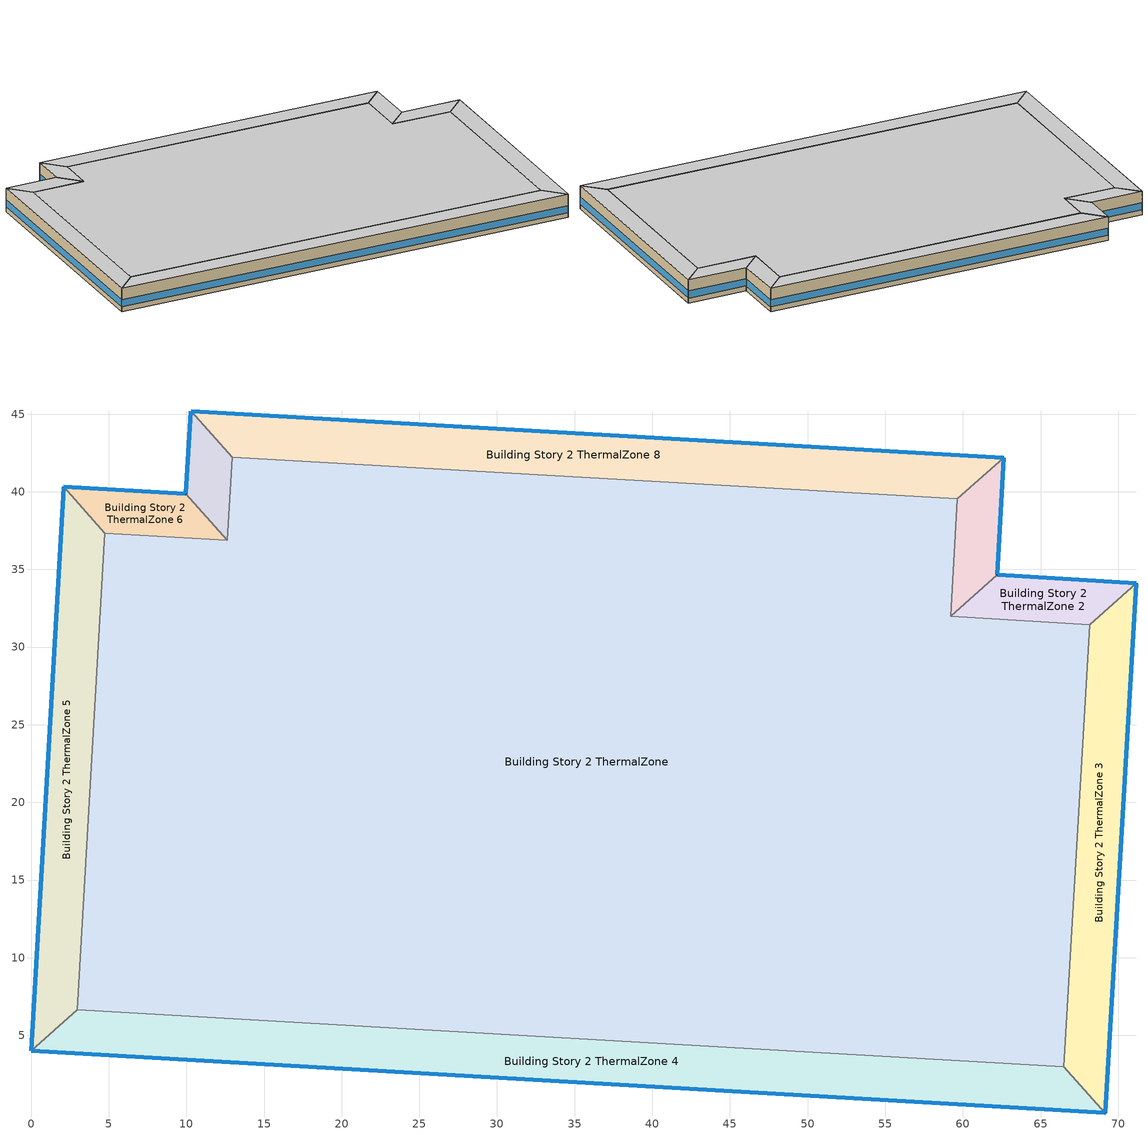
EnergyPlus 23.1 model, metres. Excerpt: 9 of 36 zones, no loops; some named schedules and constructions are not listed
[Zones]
Building Story 2 ThermalZone
 floor adiabatic (Typical Interior Ceiling): 59.65,39.54 59.23,31.99 68.18,31.44 66.51,2.99 2.99,6.66 4.76,37.33 12.62,36.88 12.95,42.21 z3.6
 wall adiabatic (Typical Interior Wall): 59.23,31.99 59.65,39.54 12.95,42.21 12.62,36.88 4.76,37.33 2.99,6.66 66.51,2.99 68.18,31.44 59.23,31.99 z3.6:7.2
 ceiling adiabatic (Typical Interior Floor): 12.95,42.21 12.62,36.88 4.76,37.33 2.99,6.66 66.51,2.99 68.18,31.44 59.23,31.99 59.65,39.54 z7.2
Building Story 2 ThermalZone 1
 floor adiabatic (Typical Interior Ceiling): 62.63,42.2 62.22,34.65 59.23,31.99 59.65,39.54 z3.6
 wall outside (Typical Insulated Steel Framed Exterior Wall R-12.99): 62.22,34.65 62.63,42.2 z3.6:7.2
 wall adiabatic (Typical Interior Wall): 62.63,42.2 59.65,39.54 59.23,31.99 62.22,34.65 z3.6:7.2
 window (U 0.55 SHGC 0.25): 62.22,34.68 62.63,42.18 z4.36:5.45
 ceiling adiabatic (Typical Interior Floor): 59.65,39.54 59.23,31.99 62.22,34.65 62.63,42.2 z7.2
Building Story 2 ThermalZone 2
 floor adiabatic (Typical Interior Ceiling): 62.22,34.65 71.18,34.1 68.18,31.44 59.23,31.99 z3.6
 wall outside (Typical Insulated Steel Framed Exterior Wall R-12.99): 71.18,34.1 62.22,34.65 z3.6:7.2
 wall adiabatic (Typical Interior Wall): 62.22,34.65 59.23,31.99 68.18,31.44 71.18,34.1 z3.6:7.2
 window (U 0.55 SHGC 0.25): 71.15,34.1 62.24,34.65 z4.36:5.45
 ceiling adiabatic (Typical Interior Floor): 59.23,31.99 68.18,31.44 71.18,34.1 62.22,34.65 z7.2
Building Story 2 ThermalZone 3
 floor adiabatic (Typical Interior Ceiling): 71.18,34.1 69.17,0 66.51,2.99 68.18,31.44 z3.6
 wall outside (Typical Insulated Steel Framed Exterior Wall R-12.99): 69.17,0 71.18,34.1 z3.6:7.2
 wall adiabatic (Typical Interior Wall): 71.18,34.1 68.18,31.44 66.51,2.99 69.17,0 z3.6:7.2
 window (U 0.55 SHGC 0.25): 69.17,0.03 71.17,34.07 z4.36:5.44
 ceiling adiabatic (Typical Interior Floor): 68.18,31.44 66.51,2.99 69.17,0 71.18,34.1 z7.2
Building Story 2 ThermalZone 4
 floor adiabatic (Typical Interior Ceiling): 69.17,0 0,4 2.99,6.66 66.51,2.99 z3.6
 wall outside (Typical Insulated Steel Framed Exterior Wall R-12.99): 0,4 69.17,0 z3.6:7.2
 wall adiabatic (Typical Interior Wall): 69.17,0 66.51,2.99 2.99,6.66 0,4 z3.6:7.2
 window (U 0.55 SHGC 0.25): 0.03,4 69.14,0 z4.36:5.44
 ceiling adiabatic (Typical Interior Floor): 66.51,2.99 2.99,6.66 0,4 69.17,0 z7.2
Building Story 2 ThermalZone 5
 floor adiabatic (Typical Interior Ceiling): 0,4 2.09,40.31 4.76,37.33 2.99,6.66 z3.6
 wall outside (Typical Insulated Steel Framed Exterior Wall R-12.99): 2.09,40.31 0,4 z3.6:7.2
 wall adiabatic (Typical Interior Wall): 0,4 2.99,6.66 4.76,37.33 2.09,40.31 z3.6:7.2
 window (U 0.55 SHGC 0.25): 2.09,40.29 0,4.02 z4.36:5.44
 ceiling adiabatic (Typical Interior Floor): 2.99,6.66 4.76,37.33 2.09,40.31 0,4 z7.2
Building Story 2 ThermalZone 6
 floor adiabatic (Typical Interior Ceiling): 2.09,40.31 9.96,39.87 12.62,36.88 4.76,37.33 z3.6
 wall outside (Typical Insulated Steel Framed Exterior Wall R-12.99): 9.96,39.87 2.09,40.31 z3.6:7.2
 wall adiabatic (Typical Interior Wall): 2.09,40.31 4.76,37.33 12.62,36.88 9.96,39.87 z3.6:7.2
 window (U 0.55 SHGC 0.25): 9.94,39.87 2.12,40.31 z4.36:5.45
 ceiling adiabatic (Typical Interior Ceiling): 4.76,37.33 12.62,36.88 9.96,39.87 2.09,40.31 z7.2
Building Story 2 ThermalZone 7
 floor adiabatic (Typical Interior Floor): 9.96,39.87 10.3,45.2 12.95,42.21 12.62,36.88 z3.6
 wall outside (Typical Insulated Steel Framed Exterior Wall R-12.99): 10.3,45.2 9.96,39.87 z3.6:7.2
 wall adiabatic (Typical Interior Wall): 9.96,39.87 12.62,36.88 12.95,42.21 10.3,45.2 z3.6:7.2
 window (U 0.55 SHGC 0.25): 10.3,45.18 9.97,39.9 z4.36:5.45
 ceiling adiabatic (Typical Interior Ceiling): 12.62,36.88 12.95,42.21 10.3,45.2 9.96,39.87 z7.2
Building Story 2 ThermalZone 8
 floor adiabatic (Typical Interior Floor): 10.3,45.2 62.63,42.2 59.65,39.54 12.95,42.21 z3.6
 wall outside (Typical Insulated Steel Framed Exterior Wall R-12.99): 62.63,42.2 10.3,45.2 z3.6:7.2
 wall adiabatic (Typical Interior Wall): 10.3,45.2 12.95,42.21 59.65,39.54 62.63,42.2 z3.6:7.2
 window (U 0.55 SHGC 0.25): 62.61,42.2 10.32,45.2 z4.36:5.44
 ceiling adiabatic (Typical Interior Ceiling): 12.95,42.21 59.65,39.54 62.63,42.2 10.3,45.2 z7.2
[SpaceList]
Story Ground Blended Space Type: Building Story 1 Space, Building Story 1 Space 1, Building Story 1 Space 2, Building Story 1 Space 6, Building Story 1 Space 4, Building Story 1 Space 7, Building Story 1 Space 3, Building Story 1 Space 5, Building Story 1 Space 8
[Lights] Zone or ZoneList or Space or SpaceList=Story Ground Blended Space Type; Design Level Calculation Method=Watts/Area; Return Air Fraction=0; Fraction Visible=0.2; Fraction Replaceable=1
Name | Schedule | Watts per Zone Floor Area {W/m2} | Fraction Radiant
Office OfficeLarge Data Center Lights 1 | OfficeLarge BLDG_LIGHT_SCH_2013 | 0.132749 | 0.7
Office OfficeLarge Main Data Center Lights 1 | OfficeLarge BLDG_LIGHT_SCH_2013 | 0.238666 | 0.7
SecondarySchool Auditorium Lights 1 | SchoolSecondary BLDG_LIGHT_SCH_2013 | 0.820262 | 0.37
SecondarySchool Cafeteria Lights 1 | SchoolSecondary BLDG_LIGHT_SCH_2013 | 0.535655 | 0.37
SecondarySchool ComputerRoom Lights 1 | SchoolSecondary BLDG_LIGHT_CLASSROOM_SCH_2013 | 1.56003 | 0.37
SecondarySchool Gym Lights 1 | SchoolSecondary BLDG_LIGHT_GYM_SCH_2013 | 1.52954 | 0.37
SecondarySchool Kitchen Lights 1 | SchoolSecondary BLDG_LIGHT_SCH_2013 | 0.343842 | 0.37
SecondarySchool Library Lights 1 | SchoolSecondary BLDG_LIGHT_LIBRARY_SCH_2013 | 1.31882 | 0.37
SecondarySchool Lobby Lights 1 | SchoolSecondary BLDG_LIGHT_LOBBYFLR1_SCH_2013 | 0.497551 | 0.37
SecondarySchool Mechanical Lights 1 | SchoolSecondary BLDG_LIGHT_MECHANICAL_SCH_2013 | 0.378666 | 0.37
SecondarySchool Office Lights 1 | SchoolSecondary BLDG_LIGHT_OFFICE_SCH_2013 | 1.55706 | 0.37
SecondarySchool Restroom Lights 1 | SchoolSecondary BLDG_LIGHT_BATH_SCH_2013 | 0.541778 | 0.37
[People] Zone or ZoneList or Space or SpaceList=Story Ground Blended Space Type; Number of People Calculation Method=People/Area; Fraction Radiant=0.3; Activity Level Schedule=SchoolSecondary ACTIVITY_SCH; Enable ASHRAE 55 Comfort Warnings=Yes; Mean Radiant Temperature Calculation Type=ZoneAveraged; Work Efficiency Schedule=Work Efficiency Schedule; Clothing Insulation Schedule=Clothing Schedule; Air Velocity Schedule=Air Velocity Schedule; Thermal Comfort Model 1 Type=Fanger
Name | Number of People Schedule | People per Floor Area {person/m2}
SecondarySchool Auditorium People 1 | SchoolSecondary BLDG_OCC_SCH_Auditorium | 0.1953
SecondarySchool Cafeteria People 1 | SchoolSecondary BLDG_OCC_SCH_Cafeteria | 0.0824085
SecondarySchool ComputerRoom People 1 | SchoolSecondary BLDG_OCC_SCH_Extend | 0.044033
SecondarySchool Gym People 1 | SchoolSecondary BLDG_OCC_SCH_Gym | 0.063731
SecondarySchool Kitchen People 1 | SchoolSecondary BLDG_OCC_SCH | 0.00432787
SecondarySchool Library People 1 | SchoolSecondary BLDG_OCC_SCH | 0.0110825
SecondarySchool Office People 1 | SchoolSecondary BLDG_OCC_SCH_Offices | 0.00701376
[ElectricEquipment] Zone or ZoneList or Space or SpaceList=Story Ground Blended Space Type; Design Level Calculation Method=Watts/Area
Name | Schedule | Watts per Zone Floor Area {W/m2} | Fraction Radiant | Fraction Latent | Fraction Lost
3 Elevator Fans | Elevator Schedule 3 | 0.033375 | 0.5
3 Elevator Lift Motors | Elevator Schedule 1 | 17.3087 | 0 | 0 | 1
3 Elevator Lights | Elevator Schedule 2 | 0.0348746 | 0.5
Office OfficeLarge Data Center Elec Equip 1 | DataCenter_EQUIP_SCH | 3.23778 | 0.5 | 0 | 0
Office OfficeLarge Main Data Center Elec Equip 1 | DataCenter_EQUIP_SCH | 13.0975 | 0.5 | 0 | 0
SecondarySchool Auditorium Elec Equip 1 | SchoolSecondary BLDG_EQUIP_SCH_2013 | 0.598921 | 0.5 | 0 | 0
SecondarySchool Cafeteria Elec Equip 1 | SchoolSecondary KITCHEN_ELEC_EQUIP_SCH | 5.89221 | 0.5 | 0 | 0
SecondarySchool ComputerRoom Elec Equip 1 | SchoolSecondary BLDG_EQUIP_SCH_2013 | 2.33752 | 0.5 | 0 | 0
SecondarySchool Gym Elec Equip 1 | SchoolSecondary BLDG_EQUIP_SCH_2013 | 0.977208 | 0.5 | 0 | 0
SecondarySchool Kitchen Elec Equip 1 | SchoolSecondary KITCHEN_ELEC_EQUIP_SCH | 5.86805 | 0.3 | 0.25 | 0.2
SecondarySchool Library Elec Equip 1 | SchoolSecondary BLDG_EQUIP_SCH_2013 | 1.03067 | 0.5 | 0 | 0
SecondarySchool Lobby Elec Equip 1; SecondarySchool Restroom Elec Equip 1 | SchoolSecondary BLDG_EQUIP_SCH_2013 | 0.204549 | 0.5 | 0 | 0
SecondarySchool Mechanical Elec Equip 1 | SchoolSecondary BLDG_EQUIP_SCH_2013 | 0.333587 | 0.5 | 0 | 0
SecondarySchool Office Elec Equip 1 | SchoolSecondary BLDG_EQUIP_SCH_2013 | 1.40275 | 0.5 | 0 | 0
[GasEquipment]
SecondarySchool Kitchen Gas Equip 1: Zone or ZoneList or Space or SpaceList=Story Ground Blended Space Type; Schedule=SchoolSecondary KITCHEN_GAS_EQUIP_SCH; Design Level Calculation Method=Watts/Area; Power per Zone Floor Area {W/m2}=44.3139; Fraction Latent=0.1; Fraction Radiant=0.2; Fraction Lost=0.7
[ZoneInfiltration:DesignFlowRate] Zone or ZoneList or Space or SpaceList=Story Ground Blended Space Type; Schedule=Always On Discrete; Design Flow Rate Calculation Method=Flow/ExteriorArea; Constant Term Coefficient=0; Temperature Term Coefficient=0; Velocity Term Coefficient=0.224; Velocity Squared Term Coefficient=0
Name | Flow Rate per Exterior Surface Area {m3/s-m2}
SecondarySchool Auditorium A  - Story Ground Infiltration; SecondarySchool Auditorium C  - Story Ground Infiltration | 2.06687e-05
SecondarySchool Cafeteria A  - Story Ground Infiltration; SecondarySchool Cafeteria C  - Story Ground Infiltration | 1.3082e-05
SecondarySchool ComputerRoom A  - Story Ground Infiltration; SecondarySchool ComputerRoom C  - Story Ground Infiltration | 1.99715e-05
SecondarySchool Gym A  - Story Ground Infiltration; SecondarySchool Gym C  - Story Ground Infiltration | 2.16313e-05
SecondarySchool Gym A end_a - Story Ground Infiltration; SecondarySchool Gym C end_a - Story Ground Infiltration; SecondarySchool Office A end_b - Story Ground Infiltration; SecondarySchool Office C end_b - Story Ground Infiltration | 2.4184e-05
SecondarySchool Gym B end_a - Story Ground Infiltration; SecondarySchool Office B end_b - Story Ground Infiltration | 8.97307e-05
SecondarySchool Kitchen A  - Story Ground Infiltration; SecondarySchool Kitchen C  - Story Ground Infiltration | 4.51102e-06
SecondarySchool Library A  - Story Ground Infiltration; SecondarySchool Library C  - Story Ground Infiltration | 1.7593e-05
SecondarySchool Lobby A  - Story Ground Infiltration; SecondarySchool Lobby C  - Story Ground Infiltration; SecondarySchool Restroom A  - Story Ground Infiltration; SecondarySchool Restroom C  - Story Ground Infiltration | 8.77599e-06
SecondarySchool Mechanical A  - Story Ground Infiltration; SecondarySchool Mechanical C  - Story Ground Infiltration | 1.43122e-05
SecondarySchool Office A  - Story Ground Infiltration; SecondarySchool Office C  - Story Ground Infiltration | 1.01761e-05
[Schedule:Day:Interval]
SchoolSecondary BLDG_LIGHT_SCH_2013 Wkdy Day; SchoolSecondary BLDG_LIGHT_SCH_2013 Wkdy Day 2; SchoolSecondary BLDG_LIGHT_MECHANICAL_SCH_2013 Wkdy Day; SchoolSecondary BLDG_LIGHT_MECHANICAL_SCH_2013 Wkdy Day 2: No, 07:00, 0.1773, 21:00, 0.9, 24:00, 0.1773
SchoolSecondary BLDG_LIGHT_SCH_2013 Wknd Day; SchoolSecondary BLDG_LIGHT_SCH_2013 Wknd Day 1; SchoolSecondary BLDG_LIGHT_SCH_2013 Default; SchoolSecondary BLDG_LIGHT_GYM_SCH_2013 Wknd Day; SchoolSecondary BLDG_LIGHT_GYM_SCH_2013 Wknd Day 1; SchoolSecondary BLDG_LIGHT_GYM_SCH_2013 Default; SchoolSecondary BLDG_LIGHT_LIBRARY_SCH_2013 Wknd Day; SchoolSecondary BLDG_LIGHT_LIBRARY_SCH_2013 Wknd Day 1; SchoolSecondary BLDG_LIGHT_LIBRARY_SCH_2013 Default; SchoolSecondary BLDG_LIGHT_LOBBYFLR1_SCH_2013 Wknd Day; SchoolSecondary BLDG_LIGHT_LOBBYFLR1_SCH_2013 Wknd Day 1; SchoolSecondary BLDG_LIGHT_LOBBYFLR1_SCH_2013 Default; SchoolSecondary BLDG_LIGHT_MECHANICAL_SCH_2013 Wknd Day; SchoolSecondary BLDG_LIGHT_MECHANICAL_SCH_2013 Wknd Day 1; SchoolSecondary BLDG_LIGHT_MECHANICAL_SCH_2013 Default; SchoolSecondary BLDG_LIGHT_OFFICE_SCH_2013 Wknd Day; SchoolSecondary BLDG_LIGHT_OFFICE_SCH_2013 Wknd Day 1; SchoolSecondary BLDG_LIGHT_OFFICE_SCH_2013 Default; SchoolSecondary BLDG_LIGHT_BATH_SCH_2013 Wknd Day; SchoolSecondary BLDG_LIGHT_BATH_SCH_2013 Wknd Day 1; SchoolSecondary BLDG_LIGHT_BATH_SCH_2013 Default: No, 24:00, 0.1773
SchoolSecondary BLDG_LIGHT_SCH_2013 Wkdy Day 1; SchoolSecondary BLDG_LIGHT_MECHANICAL_SCH_2013 Wkdy Day 1: No, 08:00, 0.1773, 20:00, 0.5, 24:00, 0.1773
SchoolSecondary BLDG_LIGHT_SCH_2013 Summer Design Day; SchoolSecondary BLDG_LIGHT_GYM_SCH_2013 Summer Design Day; SchoolSecondary BLDG_LIGHT_LIBRARY_SCH_2013 Summer Design Day; SchoolSecondary BLDG_LIGHT_LOBBYFLR1_SCH_2013 Summer Design Day; SchoolSecondary BLDG_LIGHT_MECHANICAL_SCH_2013 Summer Design Day; SchoolSecondary BLDG_LIGHT_OFFICE_SCH_2013 Summer Design Day; SchoolSecondary BLDG_LIGHT_BATH_SCH_2013 Summer Design Day; 75 space(s) Occ Sch Summer Design Day 3; 75 space(s) Occ Sch Winter Design Day 3; 75 space(s) Occ Sch Summer Design Day 1; 75 space(s) Occ Sch Winter Design Day 1; 75 space(s) Occ Sch Summer Design Day 2; 75 space(s) Occ Sch Winter Design Day 2; DataCenter_EQUIP_SCH Wknd|Wkdy|Hol Day 3; DataCenter_EQUIP_SCH Wknd|Wkdy|Hol Day 7; DataCenter_EQUIP_SCH Wknd|Wkdy|Hol Day 11; DataCenter_EQUIP_SCH Summer Design Day: No, 24:00, 1
SchoolSecondary BLDG_LIGHT_SCH_2013 Winter Design Day; SchoolSecondary BLDG_LIGHT_GYM_SCH_2013 Winter Design Day; SchoolSecondary BLDG_LIGHT_LIBRARY_SCH_2013 Winter Design Day; SchoolSecondary BLDG_LIGHT_LOBBYFLR1_SCH_2013 Winter Design Day; SchoolSecondary BLDG_LIGHT_MECHANICAL_SCH_2013 Winter Design Day; SchoolSecondary BLDG_LIGHT_OFFICE_SCH_2013 Winter Design Day; SchoolSecondary BLDG_LIGHT_BATH_SCH_2013 Winter Design Day; SchoolSecondary BLDG_OCC_SCH_Auditorium Wknd Day; SchoolSecondary BLDG_OCC_SCH_Auditorium Wknd Day 1; SchoolSecondary BLDG_OCC_SCH_Auditorium Default; SchoolSecondary BLDG_OCC_SCH_Auditorium Winter Design Day; SchoolSecondary BLDG_OCC_SCH_Cafeteria Wknd Day; SchoolSecondary BLDG_OCC_SCH_Cafeteria Wknd Day 1; SchoolSecondary BLDG_OCC_SCH_Cafeteria Default; SchoolSecondary BLDG_OCC_SCH_Cafeteria Winter Design Day; SchoolSecondary BLDG_OCC_SCH_Extend Wknd Day; SchoolSecondary BLDG_OCC_SCH_Extend Wknd Day 1; SchoolSecondary BLDG_OCC_SCH_Extend Default; SchoolSecondary BLDG_OCC_SCH_Extend Winter Design Day; SchoolSecondary BLDG_OCC_SCH_Gym Wknd Day; SchoolSecondary BLDG_OCC_SCH_Gym Wknd Day 1; SchoolSecondary BLDG_OCC_SCH_Gym Default; SchoolSecondary BLDG_OCC_SCH_Gym Winter Design Day; SchoolSecondary BLDG_OCC_SCH_Offices Wknd Day; SchoolSecondary BLDG_OCC_SCH_Offices Wknd Day 1; SchoolSecondary BLDG_OCC_SCH_Offices Default; SchoolSecondary BLDG_OCC_SCH_Offices Winter Design Day; Schedule Day 3: No, 24:00, 0
SchoolSecondary BLDG_LIGHT_GYM_SCH_2013 Wkdy Day; SchoolSecondary BLDG_LIGHT_GYM_SCH_2013 Wkdy Day 2: No, 07:00, 0.1773, 08:00, 0.9, 21:00, 0.88182, 24:00, 0.1773
SchoolSecondary BLDG_LIGHT_GYM_SCH_2013 Wkdy Day 1: No, 08:00, 0.1773, 20:00, 0.4899, 21:00, 0.173719, 24:00, 0.1773
SchoolSecondary BLDG_LIGHT_LIBRARY_SCH_2013 Wkdy Day; SchoolSecondary BLDG_LIGHT_LIBRARY_SCH_2013 Wkdy Day 2: No, 07:00, 0.1773, 08:00, 0.9, 21:00, 0.8325, 24:00, 0.1773
SchoolSecondary BLDG_LIGHT_LIBRARY_SCH_2013 Wkdy Day 1: No, 08:00, 0.1773, 20:00, 0.4625, 21:00, 0.164002, 24:00, 0.1773
SchoolSecondary BLDG_LIGHT_LOBBYFLR1_SCH_2013 Wkdy Day; SchoolSecondary BLDG_LIGHT_LOBBYFLR1_SCH_2013 Wkdy Day 2: No, 07:00, 0.1773, 08:00, 0.9, 21:00, 0.855, 24:00, 0.1773
SchoolSecondary BLDG_LIGHT_LOBBYFLR1_SCH_2013 Wkdy Day 1: No, 08:00, 0.1773, 20:00, 0.475, 21:00, 0.168435, 24:00, 0.1773
SchoolSecondary BLDG_LIGHT_OFFICE_SCH_2013 Wkdy Day; SchoolSecondary BLDG_LIGHT_OFFICE_SCH_2013 Wkdy Day 2: No, 07:00, 0.1773, 08:00, 0.9, 21:00, 0.747958, 24:00, 0.1773
SchoolSecondary BLDG_LIGHT_OFFICE_SCH_2013 Wkdy Day 1: No, 08:00, 0.1773, 20:00, 0.415533, 21:00, 0.147348, 24:00, 0.1773
SchoolSecondary BLDG_LIGHT_BATH_SCH_2013 Wkdy Day; SchoolSecondary BLDG_LIGHT_BATH_SCH_2013 Wkdy Day 2: No, 07:00, 0.1773, 08:00, 0.9, 21:00, 0.594, 24:00, 0.1773
SchoolSecondary BLDG_LIGHT_BATH_SCH_2013 Wkdy Day 1: No, 08:00, 0.1773, 20:00, 0.33, 21:00, 0.117018, 24:00, 0.1773
SchoolSecondary BLDG_OCC_SCH_Auditorium Wkdy|SmrDsn Day; SchoolSecondary BLDG_OCC_SCH_Auditorium Wkdy|SmrDsn Day 2; SchoolSecondary BLDG_OCC_SCH_Auditorium Summer Design Day: No, 08:00, 0, 15:00, 0.25, 20:00, 0.95, 24:00, 0
SchoolSecondary BLDG_OCC_SCH_Auditorium Wkdy|SmrDsn Day 1: No, 08:00, 0, 17:00, 0.15, 19:00, 0.35, 24:00, 0
SchoolSecondary BLDG_OCC_SCH_Cafeteria Wkdy|SmrDsn Day; SchoolSecondary BLDG_OCC_SCH_Cafeteria Wkdy|SmrDsn Day 2; SchoolSecondary BLDG_OCC_SCH_Cafeteria Summer Design Day: No, 09:00, 0, 15:00, 0.95, 20:00, 0.35, 24:00, 0
SchoolSecondary BLDG_OCC_SCH_Cafeteria Wkdy|SmrDsn Day 1: No, 09:00, 0, 17:00, 0.15, 19:00, 0.35, 24:00, 0
SchoolSecondary BLDG_OCC_SCH_Extend Wkdy|SmrDsn Day; SchoolSecondary BLDG_OCC_SCH_Extend Wkdy|SmrDsn Day 2; SchoolSecondary BLDG_OCC_SCH_Extend Summer Design Day: No, 08:00, 0, 21:00, 0.95, 24:00, 0
SchoolSecondary BLDG_OCC_SCH_Extend Wkdy|SmrDsn Day 1: No, 08:00, 0, 21:00, 0.5, 24:00, 0
SchoolSecondary BLDG_OCC_SCH_Gym Wkdy|SmrDsn Day; SchoolSecondary BLDG_OCC_SCH_Gym Wkdy|SmrDsn Day 2; SchoolSecondary BLDG_OCC_SCH_Gym Summer Design Day: No, 08:00, 0, 16:00, 0.35, 21:00, 0.95, 24:00, 0
SchoolSecondary BLDG_OCC_SCH_Gym Wkdy|SmrDsn Day 1: No, 08:00, 0, 21:00, 0.35, 24:00, 0
SchoolSecondary BLDG_OCC_SCH_Offices Wkdy|SmrDsn Day; SchoolSecondary BLDG_OCC_SCH_Offices Wkdy|SmrDsn Day 2; SchoolSecondary BLDG_OCC_SCH_Offices Summer Design Day: No, 08:00, 0, 17:00, 0.95, 21:00, 0.15, 24:00, 0
SchoolSecondary BLDG_OCC_SCH_Offices Wkdy|SmrDsn Day 1: No, 08:00, 0, 17:00, 0.5, 21:00, 0.15, 24:00, 0
75 space(s) Occ Sch Thursday 19; 75 space(s) Occ Sch Friday 19; 75 space(s) Occ Sch Default 3; 75 space(s) Occ Sch Tuesday 19; 75 space(s) Occ Sch Wednesday 19; 75 space(s) Occ Sch Tuesday 18; 75 space(s) Occ Sch Wednesday 18; 75 space(s) Occ Sch Thursday 18; 75 space(s) Occ Sch Friday 18; 75 space(s) Occ Sch Monday 16; 75 space(s) Occ Sch Tuesday 16; 75 space(s) Occ Sch Wednesday 16; 75 space(s) Occ Sch Thursday 16; 75 space(s) Occ Sch Friday 16; 75 space(s) Occ Sch Monday 14; 75 space(s) Occ Sch Wednesday 15; 75 space(s) Occ Sch Thursday 15; 75 space(s) Occ Sch Friday 15; 75 space(s) Occ Sch Monday 13; 75 space(s) Occ Sch Tuesday 15; 75 space(s) Occ Sch Thursday 14; 75 space(s) Occ Sch Friday 14; 75 space(s) Occ Sch Default 2; 75 space(s) Occ Sch Tuesday 14; 75 space(s) Occ Sch Wednesday 14; 75 space(s) Occ Sch Tuesday 13; 75 space(s) Occ Sch Wednesday 13; 75 space(s) Occ Sch Thursday 13; 75 space(s) Occ Sch Friday 13; 75 space(s) Occ Sch Monday 12; 75 space(s) Occ Sch Tuesday 11; 75 space(s) Occ Sch Wednesday 11; 75 space(s) Occ Sch Thursday 11; 75 space(s) Occ Sch Friday 11; 75 space(s) Occ Sch Monday 10; 75 space(s) Occ Sch Wednesday 10; 75 space(s) Occ Sch Thursday 10; 75 space(s) Occ Sch Friday 10; 75 space(s) Occ Sch Monday 9; 75 space(s) Occ Sch Tuesday 10: No, 05:00, 0, 07:00, 1, 08:00, 1, 09:00, 1, 11:00, 0, 13:00, 1, 14:00, 0, 15:00, 1, 16:00, 1, 17:00, 1, 18:00, 1, 19:00, 0, 20:00, 1, 21:00, 1, 22:00, 1, 24:00, 0
75 space(s) Occ Sch Saturday 3; 75 space(s) Occ Sch Saturday 2: No, 05:00, 0, 06:00, 1, 07:00, 0, 08:00, 1, 11:00, 0, 12:00, 1, 16:00, 0, 17:00, 1, 18:00, 0, 19:00, 1, 24:00, 0
75 space(s) Occ Sch Sunday 3; 75 space(s) Occ Sch Sunday 2: No, 05:00, 0, 06:00, 1, 17:00, 0, 18:00, 1, 24:00, 0
75 space(s) Occ Sch Wednesday 17; 75 space(s) Occ Sch Thursday 17; 75 space(s) Occ Sch Friday 17; 75 space(s) Occ Sch Monday 15; 75 space(s) Occ Sch Tuesday 17; 75 space(s) Occ Sch Wednesday 12; 75 space(s) Occ Sch Thursday 12; 75 space(s) Occ Sch Friday 12; 75 space(s) Occ Sch Monday 11; 75 space(s) Occ Sch Tuesday 12: No, 05:00, 0, 07:00, 1, 08:00, 1, 09:00, 1, 11:00, 0, 13:00, 1, 16:00, 0, 17:00, 1, 18:00, 1, 19:00, 1, 20:00, 0, 21:00, 1, 22:00, 1, 24:00, 0
75 space(s) Occ Sch Thursday 9; 75 space(s) Occ Sch Friday 9; 75 space(s) Occ Sch Default 1; 75 space(s) Occ Sch Tuesday 9; 75 space(s) Occ Sch Wednesday 9; 75 space(s) Occ Sch Wednesday 5; 75 space(s) Occ Sch Thursday 5; 75 space(s) Occ Sch Friday 5; 75 space(s) Occ Sch Monday 5; 75 space(s) Occ Sch Tuesday 5: No, 05:00, 0, 07:00, 0.0159725, 08:00, 0.924809, 09:00, 0.150142, 11:00, 0, 13:00, 0.0718764, 14:00, 0, 15:00, 0.167712, 16:00, 0.298686, 17:00, 0.116599, 18:00, 0.0319451, 19:00, 0, 20:00, 0.412091, 21:00, 0.399313, 22:00, 0.00798627, 24:00, 0
75 space(s) Occ Sch Saturday 1: No, 05:00, 0, 06:00, 0.0159725, 07:00, 0, 08:00, 0.0319451, 11:00, 0, 12:00, 0.0319451, 16:00, 0, 17:00, 0.00798627, 18:00, 0, 19:00, 0.00798627, 24:00, 0
75 space(s) Occ Sch Sunday 1: No, 05:00, 0, 06:00, 0.00798627, 17:00, 0, 18:00, 0.00798627, 24:00, 0
75 space(s) Occ Sch Tuesday 8; 75 space(s) Occ Sch Wednesday 8; 75 space(s) Occ Sch Thursday 8; 75 space(s) Occ Sch Friday 8; 75 space(s) Occ Sch Monday 8; 75 space(s) Occ Sch Tuesday 6; 75 space(s) Occ Sch Wednesday 6; 75 space(s) Occ Sch Thursday 6; 75 space(s) Occ Sch Friday 6; 75 space(s) Occ Sch Monday 6: No, 05:00, 0, 07:00, 0.0159725, 08:00, 0.477579, 09:00, 0.151739, 11:00, 0, 13:00, 0.0734736, 14:00, 0, 15:00, 0.167712, 16:00, 0.146947, 17:00, 0.116599, 18:00, 0.0319451, 19:00, 0, 20:00, 0.412091, 21:00, 0.399313, 22:00, 0.00798627, 24:00, 0
75 space(s) Occ Sch Wednesday 7; 75 space(s) Occ Sch Thursday 7; 75 space(s) Occ Sch Friday 7; 75 space(s) Occ Sch Monday 7; 75 space(s) Occ Sch Tuesday 7: No, 05:00, 0, 07:00, 0.0159725, 08:00, 0.396119, 09:00, 0.0239588, 11:00, 0, 13:00, 0.0718764, 16:00, 0, 17:00, 0.00319451, 18:00, 0.0319451, 19:00, 0.186879, 20:00, 0, 21:00, 0.214032, 22:00, 0.00798627, 24:00, 0
DataCenter_EQUIP_SCH Wknd|Wkdy|Hol Day; DataCenter_EQUIP_SCH Wknd|Wkdy|Hol Day 4; DataCenter_EQUIP_SCH Wknd|Wkdy|Hol Day 8; DataCenter_EQUIP_SCH Winter Design Day 11: No, 24:00, 0.25
DataCenter_EQUIP_SCH Wknd|Wkdy|Hol Day 1; DataCenter_EQUIP_SCH Wknd|Wkdy|Hol Day 5; DataCenter_EQUIP_SCH Wknd|Wkdy|Hol Day 9: No, 24:00, 0.5
DataCenter_EQUIP_SCH Wknd|Wkdy|Hol Day 2; DataCenter_EQUIP_SCH Wknd|Wkdy|Hol Day 6; DataCenter_EQUIP_SCH Wknd|Wkdy|Hol Day 10: No, 24:00, 0.75
SchoolSecondary KITCHEN_ELEC_EQUIP_SCH Wkdy Day; SchoolSecondary KITCHEN_ELEC_EQUIP_SCH Wkdy Day 1; SchoolSecondary KITCHEN_ELEC_EQUIP_SCH Wkdy Day 2; SchoolSecondary KITCHEN_ELEC_EQUIP_SCH Summer Design Day: No, 08:00, 0.1, 10:00, 0.15, 13:00, 0.25, 15:00, 0.15, 24:00, 0.1
SchoolSecondary KITCHEN_ELEC_EQUIP_SCH Wknd Day; SchoolSecondary KITCHEN_ELEC_EQUIP_SCH Wknd Day 1; SchoolSecondary KITCHEN_ELEC_EQUIP_SCH Default; SchoolSecondary KITCHEN_ELEC_EQUIP_SCH Winter Design Day: No, 24:00, 0.1
SchoolSecondary KITCHEN_GAS_EQUIP_SCH Wkdy|SmrDsn Day; SchoolSecondary KITCHEN_GAS_EQUIP_SCH Wkdy|SmrDsn Day 1; SchoolSecondary KITCHEN_GAS_EQUIP_SCH Wkdy|SmrDsn Day 2; SchoolSecondary KITCHEN_GAS_EQUIP_SCH Summer Design Day: No, 08:00, 0.02, 10:00, 0.15, 13:00, 0.2, 15:00, 0.1, 24:00, 0.02
SchoolSecondary KITCHEN_GAS_EQUIP_SCH Wknd Day; SchoolSecondary KITCHEN_GAS_EQUIP_SCH Wknd Day 1; SchoolSecondary KITCHEN_GAS_EQUIP_SCH Default; SchoolSecondary KITCHEN_GAS_EQUIP_SCH Winter Design Day: No, 24:00, 0.02
[Schedule:Week:Daily]
SchoolSecondary BLDG_LIGHT_SCH_2013 Week Rule - Jan1-Jan3: SchoolSecondary BLDG_LIGHT_SCH_2013 Wkdy Day, SchoolSecondary BLDG_LIGHT_SCH_2013 Wkdy Day, SchoolSecondary BLDG_LIGHT_SCH_2013 Wkdy Day, SchoolSecondary BLDG_LIGHT_SCH_2013 Wkdy Day, SchoolSecondary BLDG_LIGHT_SCH_2013 Wkdy Day, SchoolSecondary BLDG_LIGHT_SCH_2013 Wkdy Day, SchoolSecondary BLDG_LIGHT_SCH_2013 Wknd Day, SchoolSecondary BLDG_LIGHT_SCH_2013 Default, SchoolSecondary BLDG_LIGHT_SCH_2013 Summer Design Day, SchoolSecondary BLDG_LIGHT_SCH_2013 Winter Design Day, SchoolSecondary BLDG_LIGHT_SCH_2013 Default, SchoolSecondary BLDG_LIGHT_SCH_2013 Default
SchoolSecondary BLDG_LIGHT_SCH_2013 Week Rule - Jan4-Jun27: SchoolSecondary BLDG_LIGHT_SCH_2013 Wknd Day, SchoolSecondary BLDG_LIGHT_SCH_2013 Wkdy Day, SchoolSecondary BLDG_LIGHT_SCH_2013 Wkdy Day, SchoolSecondary BLDG_LIGHT_SCH_2013 Wkdy Day, SchoolSecondary BLDG_LIGHT_SCH_2013 Wkdy Day, SchoolSecondary BLDG_LIGHT_SCH_2013 Wkdy Day, SchoolSecondary BLDG_LIGHT_SCH_2013 Wknd Day, SchoolSecondary BLDG_LIGHT_SCH_2013 Default, SchoolSecondary BLDG_LIGHT_SCH_2013 Summer Design Day, SchoolSecondary BLDG_LIGHT_SCH_2013 Winter Design Day, SchoolSecondary BLDG_LIGHT_SCH_2013 Default, SchoolSecondary BLDG_LIGHT_SCH_2013 Default
SchoolSecondary BLDG_LIGHT_SCH_2013 Week Rule - Jun28-Jul4: SchoolSecondary BLDG_LIGHT_SCH_2013 Wknd Day, SchoolSecondary BLDG_LIGHT_SCH_2013 Wkdy Day, SchoolSecondary BLDG_LIGHT_SCH_2013 Wkdy Day, SchoolSecondary BLDG_LIGHT_SCH_2013 Wkdy Day 1, SchoolSecondary BLDG_LIGHT_SCH_2013 Wkdy Day 1, SchoolSecondary BLDG_LIGHT_SCH_2013 Wkdy Day 1, SchoolSecondary BLDG_LIGHT_SCH_2013 Wknd Day 1, SchoolSecondary BLDG_LIGHT_SCH_2013 Default, SchoolSecondary BLDG_LIGHT_SCH_2013 Summer Design Day, SchoolSecondary BLDG_LIGHT_SCH_2013 Winter Design Day, SchoolSecondary BLDG_LIGHT_SCH_2013 Default, SchoolSecondary BLDG_LIGHT_SCH_2013 Default
SchoolSecondary BLDG_LIGHT_SCH_2013 Week Rule - Jul5-Aug29: SchoolSecondary BLDG_LIGHT_SCH_2013 Wknd Day 1, SchoolSecondary BLDG_LIGHT_SCH_2013 Wkdy Day 1, SchoolSecondary BLDG_LIGHT_SCH_2013 Wkdy Day 1, SchoolSecondary BLDG_LIGHT_SCH_2013 Wkdy Day 1, SchoolSecondary BLDG_LIGHT_SCH_2013 Wkdy Day 1, SchoolSecondary BLDG_LIGHT_SCH_2013 Wkdy Day 1, SchoolSecondary BLDG_LIGHT_SCH_2013 Wknd Day 1, SchoolSecondary BLDG_LIGHT_SCH_2013 Default, SchoolSecondary BLDG_LIGHT_SCH_2013 Summer Design Day, SchoolSecondary BLDG_LIGHT_SCH_2013 Winter Design Day, SchoolSecondary BLDG_LIGHT_SCH_2013 Default, SchoolSecondary BLDG_LIGHT_SCH_2013 Default
SchoolSecondary BLDG_LIGHT_SCH_2013 Week Rule - Aug30-Sep5: SchoolSecondary BLDG_LIGHT_SCH_2013 Wknd Day 1, SchoolSecondary BLDG_LIGHT_SCH_2013 Wkdy Day 1, SchoolSecondary BLDG_LIGHT_SCH_2013 Wkdy Day 2, SchoolSecondary BLDG_LIGHT_SCH_2013 Wkdy Day 2, SchoolSecondary BLDG_LIGHT_SCH_2013 Wkdy Day 2, SchoolSecondary BLDG_LIGHT_SCH_2013 Wkdy Day 2, SchoolSecondary BLDG_LIGHT_SCH_2013 Default, SchoolSecondary BLDG_LIGHT_SCH_2013 Default, SchoolSecondary BLDG_LIGHT_SCH_2013 Summer Design Day, SchoolSecondary BLDG_LIGHT_SCH_2013 Winter Design Day, SchoolSecondary BLDG_LIGHT_SCH_2013 Default, SchoolSecondary BLDG_LIGHT_SCH_2013 Default
SchoolSecondary BLDG_LIGHT_SCH_2013 Week Rule - Sep6-Dec31: SchoolSecondary BLDG_LIGHT_SCH_2013 Default, SchoolSecondary BLDG_LIGHT_SCH_2013 Wkdy Day 2, SchoolSecondary BLDG_LIGHT_SCH_2013 Wkdy Day 2, SchoolSecondary BLDG_LIGHT_SCH_2013 Wkdy Day 2, SchoolSecondary BLDG_LIGHT_SCH_2013 Wkdy Day 2, SchoolSecondary BLDG_LIGHT_SCH_2013 Wkdy Day 2, SchoolSecondary BLDG_LIGHT_SCH_2013 Default, SchoolSecondary BLDG_LIGHT_SCH_2013 Default, SchoolSecondary BLDG_LIGHT_SCH_2013 Summer Design Day, SchoolSecondary BLDG_LIGHT_SCH_2013 Winter Design Day, SchoolSecondary BLDG_LIGHT_SCH_2013 Default, SchoolSecondary BLDG_LIGHT_SCH_2013 Default
SchoolSecondary BLDG_LIGHT_LIBRARY_SCH_2013 Week Rule - Jan1-Jan3: SchoolSecondary BLDG_LIGHT_LIBRARY_SCH_2013 Wkdy Day, SchoolSecondary BLDG_LIGHT_LIBRARY_SCH_2013 Wkdy Day, SchoolSecondary BLDG_LIGHT_LIBRARY_SCH_2013 Wkdy Day, SchoolSecondary BLDG_LIGHT_LIBRARY_SCH_2013 Wkdy Day, SchoolSecondary BLDG_LIGHT_LIBRARY_SCH_2013 Wkdy Day, SchoolSecondary BLDG_LIGHT_LIBRARY_SCH_2013 Wkdy Day, SchoolSecondary BLDG_LIGHT_LIBRARY_SCH_2013 Wknd Day, SchoolSecondary BLDG_LIGHT_LIBRARY_SCH_2013 Default, SchoolSecondary BLDG_LIGHT_LIBRARY_SCH_2013 Summer Design Day, SchoolSecondary BLDG_LIGHT_LIBRARY_SCH_2013 Winter Design Day, SchoolSecondary BLDG_LIGHT_LIBRARY_SCH_2013 Default, SchoolSecondary BLDG_LIGHT_LIBRARY_SCH_2013 Default
SchoolSecondary BLDG_LIGHT_LIBRARY_SCH_2013 Week Rule - Jan4-Jun27: SchoolSecondary BLDG_LIGHT_LIBRARY_SCH_2013 Wknd Day, SchoolSecondary BLDG_LIGHT_LIBRARY_SCH_2013 Wkdy Day, SchoolSecondary BLDG_LIGHT_LIBRARY_SCH_2013 Wkdy Day, SchoolSecondary BLDG_LIGHT_LIBRARY_SCH_2013 Wkdy Day, SchoolSecondary BLDG_LIGHT_LIBRARY_SCH_2013 Wkdy Day, SchoolSecondary BLDG_LIGHT_LIBRARY_SCH_2013 Wkdy Day, SchoolSecondary BLDG_LIGHT_LIBRARY_SCH_2013 Wknd Day, SchoolSecondary BLDG_LIGHT_LIBRARY_SCH_2013 Default, SchoolSecondary BLDG_LIGHT_LIBRARY_SCH_2013 Summer Design Day, SchoolSecondary BLDG_LIGHT_LIBRARY_SCH_2013 Winter Design Day, SchoolSecondary BLDG_LIGHT_LIBRARY_SCH_2013 Default, SchoolSecondary BLDG_LIGHT_LIBRARY_SCH_2013 Default
SchoolSecondary BLDG_LIGHT_LIBRARY_SCH_2013 Week Rule - Jun28-Jul4: SchoolSecondary BLDG_LIGHT_LIBRARY_SCH_2013 Wknd Day, SchoolSecondary BLDG_LIGHT_LIBRARY_SCH_2013 Wkdy Day, SchoolSecondary BLDG_LIGHT_LIBRARY_SCH_2013 Wkdy Day, SchoolSecondary BLDG_LIGHT_LIBRARY_SCH_2013 Wkdy Day 1, SchoolSecondary BLDG_LIGHT_LIBRARY_SCH_2013 Wkdy Day 1, SchoolSecondary BLDG_LIGHT_LIBRARY_SCH_2013 Wkdy Day 1, SchoolSecondary BLDG_LIGHT_LIBRARY_SCH_2013 Wknd Day 1, SchoolSecondary BLDG_LIGHT_LIBRARY_SCH_2013 Default, SchoolSecondary BLDG_LIGHT_LIBRARY_SCH_2013 Summer Design Day, SchoolSecondary BLDG_LIGHT_LIBRARY_SCH_2013 Winter Design Day, SchoolSecondary BLDG_LIGHT_LIBRARY_SCH_2013 Default, SchoolSecondary BLDG_LIGHT_LIBRARY_SCH_2013 Default
SchoolSecondary BLDG_LIGHT_LIBRARY_SCH_2013 Week Rule - Jul5-Aug29: SchoolSecondary BLDG_LIGHT_LIBRARY_SCH_2013 Wknd Day 1, SchoolSecondary BLDG_LIGHT_LIBRARY_SCH_2013 Wkdy Day 1, SchoolSecondary BLDG_LIGHT_LIBRARY_SCH_2013 Wkdy Day 1, SchoolSecondary BLDG_LIGHT_LIBRARY_SCH_2013 Wkdy Day 1, SchoolSecondary BLDG_LIGHT_LIBRARY_SCH_2013 Wkdy Day 1, SchoolSecondary BLDG_LIGHT_LIBRARY_SCH_2013 Wkdy Day 1, SchoolSecondary BLDG_LIGHT_LIBRARY_SCH_2013 Wknd Day 1, SchoolSecondary BLDG_LIGHT_LIBRARY_SCH_2013 Default, SchoolSecondary BLDG_LIGHT_LIBRARY_SCH_2013 Summer Design Day, SchoolSecondary BLDG_LIGHT_LIBRARY_SCH_2013 Winter Design Day, SchoolSecondary BLDG_LIGHT_LIBRARY_SCH_2013 Default, SchoolSecondary BLDG_LIGHT_LIBRARY_SCH_2013 Default
SchoolSecondary BLDG_LIGHT_LIBRARY_SCH_2013 Week Rule - Aug30-Sep5: SchoolSecondary BLDG_LIGHT_LIBRARY_SCH_2013 Wknd Day 1, SchoolSecondary BLDG_LIGHT_LIBRARY_SCH_2013 Wkdy Day 1, SchoolSecondary BLDG_LIGHT_LIBRARY_SCH_2013 Wkdy Day 2, SchoolSecondary BLDG_LIGHT_LIBRARY_SCH_2013 Wkdy Day 2, SchoolSecondary BLDG_LIGHT_LIBRARY_SCH_2013 Wkdy Day 2, SchoolSecondary BLDG_LIGHT_LIBRARY_SCH_2013 Wkdy Day 2, SchoolSecondary BLDG_LIGHT_LIBRARY_SCH_2013 Default, SchoolSecondary BLDG_LIGHT_LIBRARY_SCH_2013 Default, SchoolSecondary BLDG_LIGHT_LIBRARY_SCH_2013 Summer Design Day, SchoolSecondary BLDG_LIGHT_LIBRARY_SCH_2013 Winter Design Day, SchoolSecondary BLDG_LIGHT_LIBRARY_SCH_2013 Default, SchoolSecondary BLDG_LIGHT_LIBRARY_SCH_2013 Default
SchoolSecondary BLDG_LIGHT_LIBRARY_SCH_2013 Week Rule - Sep6-Dec31: SchoolSecondary BLDG_LIGHT_LIBRARY_SCH_2013 Default, SchoolSecondary BLDG_LIGHT_LIBRARY_SCH_2013 Wkdy Day 2, SchoolSecondary BLDG_LIGHT_LIBRARY_SCH_2013 Wkdy Day 2, SchoolSecondary BLDG_LIGHT_LIBRARY_SCH_2013 Wkdy Day 2, SchoolSecondary BLDG_LIGHT_LIBRARY_SCH_2013 Wkdy Day 2, SchoolSecondary BLDG_LIGHT_LIBRARY_SCH_2013 Wkdy Day 2, SchoolSecondary BLDG_LIGHT_LIBRARY_SCH_2013 Default, SchoolSecondary BLDG_LIGHT_LIBRARY_SCH_2013 Default, SchoolSecondary BLDG_LIGHT_LIBRARY_SCH_2013 Summer Design Day, SchoolSecondary BLDG_LIGHT_LIBRARY_SCH_2013 Winter Design Day, SchoolSecondary BLDG_LIGHT_LIBRARY_SCH_2013 Default, SchoolSecondary BLDG_LIGHT_LIBRARY_SCH_2013 Default
SchoolSecondary BLDG_LIGHT_LOBBYFLR1_SCH_2013 Week Rule - Jan1-Jan3: SchoolSecondary BLDG_LIGHT_LOBBYFLR1_SCH_2013 Wkdy Day, SchoolSecondary BLDG_LIGHT_LOBBYFLR1_SCH_2013 Wkdy Day, SchoolSecondary BLDG_LIGHT_LOBBYFLR1_SCH_2013 Wkdy Day, SchoolSecondary BLDG_LIGHT_LOBBYFLR1_SCH_2013 Wkdy Day, SchoolSecondary BLDG_LIGHT_LOBBYFLR1_SCH_2013 Wkdy Day, SchoolSecondary BLDG_LIGHT_LOBBYFLR1_SCH_2013 Wkdy Day, SchoolSecondary BLDG_LIGHT_LOBBYFLR1_SCH_2013 Wknd Day, SchoolSecondary BLDG_LIGHT_LOBBYFLR1_SCH_2013 Default, SchoolSecondary BLDG_LIGHT_LOBBYFLR1_SCH_2013 Summer Design Day, SchoolSecondary BLDG_LIGHT_LOBBYFLR1_SCH_2013 Winter Design Day, SchoolSecondary BLDG_LIGHT_LOBBYFLR1_SCH_2013 Default, SchoolSecondary BLDG_LIGHT_LOBBYFLR1_SCH_2013 Default
SchoolSecondary BLDG_LIGHT_LOBBYFLR1_SCH_2013 Week Rule - Jan4-Jun27: SchoolSecondary BLDG_LIGHT_LOBBYFLR1_SCH_2013 Wknd Day, SchoolSecondary BLDG_LIGHT_LOBBYFLR1_SCH_2013 Wkdy Day, SchoolSecondary BLDG_LIGHT_LOBBYFLR1_SCH_2013 Wkdy Day, SchoolSecondary BLDG_LIGHT_LOBBYFLR1_SCH_2013 Wkdy Day, SchoolSecondary BLDG_LIGHT_LOBBYFLR1_SCH_2013 Wkdy Day, SchoolSecondary BLDG_LIGHT_LOBBYFLR1_SCH_2013 Wkdy Day, SchoolSecondary BLDG_LIGHT_LOBBYFLR1_SCH_2013 Wknd Day, SchoolSecondary BLDG_LIGHT_LOBBYFLR1_SCH_2013 Default, SchoolSecondary BLDG_LIGHT_LOBBYFLR1_SCH_2013 Summer Design Day, SchoolSecondary BLDG_LIGHT_LOBBYFLR1_SCH_2013 Winter Design Day, SchoolSecondary BLDG_LIGHT_LOBBYFLR1_SCH_2013 Default, SchoolSecondary BLDG_LIGHT_LOBBYFLR1_SCH_2013 Default
SchoolSecondary BLDG_LIGHT_LOBBYFLR1_SCH_2013 Week Rule - Jun28-Jul4: SchoolSecondary BLDG_LIGHT_LOBBYFLR1_SCH_2013 Wknd Day, SchoolSecondary BLDG_LIGHT_LOBBYFLR1_SCH_2013 Wkdy Day, SchoolSecondary BLDG_LIGHT_LOBBYFLR1_SCH_2013 Wkdy Day, SchoolSecondary BLDG_LIGHT_LOBBYFLR1_SCH_2013 Wkdy Day 1, SchoolSecondary BLDG_LIGHT_LOBBYFLR1_SCH_2013 Wkdy Day 1, SchoolSecondary BLDG_LIGHT_LOBBYFLR1_SCH_2013 Wkdy Day 1, SchoolSecondary BLDG_LIGHT_LOBBYFLR1_SCH_2013 Wknd Day 1, SchoolSecondary BLDG_LIGHT_LOBBYFLR1_SCH_2013 Default, SchoolSecondary BLDG_LIGHT_LOBBYFLR1_SCH_2013 Summer Design Day, SchoolSecondary BLDG_LIGHT_LOBBYFLR1_SCH_2013 Winter Design Day, SchoolSecondary BLDG_LIGHT_LOBBYFLR1_SCH_2013 Default, SchoolSecondary BLDG_LIGHT_LOBBYFLR1_SCH_2013 Default
SchoolSecondary BLDG_LIGHT_LOBBYFLR1_SCH_2013 Week Rule - Jul5-Aug29: SchoolSecondary BLDG_LIGHT_LOBBYFLR1_SCH_2013 Wknd Day 1, SchoolSecondary BLDG_LIGHT_LOBBYFLR1_SCH_2013 Wkdy Day 1, SchoolSecondary BLDG_LIGHT_LOBBYFLR1_SCH_2013 Wkdy Day 1, SchoolSecondary BLDG_LIGHT_LOBBYFLR1_SCH_2013 Wkdy Day 1, SchoolSecondary BLDG_LIGHT_LOBBYFLR1_SCH_2013 Wkdy Day 1, SchoolSecondary BLDG_LIGHT_LOBBYFLR1_SCH_2013 Wkdy Day 1, SchoolSecondary BLDG_LIGHT_LOBBYFLR1_SCH_2013 Wknd Day 1, SchoolSecondary BLDG_LIGHT_LOBBYFLR1_SCH_2013 Default, SchoolSecondary BLDG_LIGHT_LOBBYFLR1_SCH_2013 Summer Design Day, SchoolSecondary BLDG_LIGHT_LOBBYFLR1_SCH_2013 Winter Design Day, SchoolSecondary BLDG_LIGHT_LOBBYFLR1_SCH_2013 Default, SchoolSecondary BLDG_LIGHT_LOBBYFLR1_SCH_2013 Default
SchoolSecondary BLDG_LIGHT_LOBBYFLR1_SCH_2013 Week Rule - Aug30-Sep5: SchoolSecondary BLDG_LIGHT_LOBBYFLR1_SCH_2013 Wknd Day 1, SchoolSecondary BLDG_LIGHT_LOBBYFLR1_SCH_2013 Wkdy Day 1, SchoolSecondary BLDG_LIGHT_LOBBYFLR1_SCH_2013 Wkdy Day 2, SchoolSecondary BLDG_LIGHT_LOBBYFLR1_SCH_2013 Wkdy Day 2, SchoolSecondary BLDG_LIGHT_LOBBYFLR1_SCH_2013 Wkdy Day 2, SchoolSecondary BLDG_LIGHT_LOBBYFLR1_SCH_2013 Wkdy Day 2, SchoolSecondary BLDG_LIGHT_LOBBYFLR1_SCH_2013 Default, SchoolSecondary BLDG_LIGHT_LOBBYFLR1_SCH_2013 Default, SchoolSecondary BLDG_LIGHT_LOBBYFLR1_SCH_2013 Summer Design Day, SchoolSecondary BLDG_LIGHT_LOBBYFLR1_SCH_2013 Winter Design Day, SchoolSecondary BLDG_LIGHT_LOBBYFLR1_SCH_2013 Default, SchoolSecondary BLDG_LIGHT_LOBBYFLR1_SCH_2013 Default
SchoolSecondary BLDG_LIGHT_LOBBYFLR1_SCH_2013 Week Rule - Sep6-Dec31: SchoolSecondary BLDG_LIGHT_LOBBYFLR1_SCH_2013 Default, SchoolSecondary BLDG_LIGHT_LOBBYFLR1_SCH_2013 Wkdy Day 2, SchoolSecondary BLDG_LIGHT_LOBBYFLR1_SCH_2013 Wkdy Day 2, SchoolSecondary BLDG_LIGHT_LOBBYFLR1_SCH_2013 Wkdy Day 2, SchoolSecondary BLDG_LIGHT_LOBBYFLR1_SCH_2013 Wkdy Day 2, SchoolSecondary BLDG_LIGHT_LOBBYFLR1_SCH_2013 Wkdy Day 2, SchoolSecondary BLDG_LIGHT_LOBBYFLR1_SCH_2013 Default, SchoolSecondary BLDG_LIGHT_LOBBYFLR1_SCH_2013 Default, SchoolSecondary BLDG_LIGHT_LOBBYFLR1_SCH_2013 Summer Design Day, SchoolSecondary BLDG_LIGHT_LOBBYFLR1_SCH_2013 Winter Design Day, SchoolSecondary BLDG_LIGHT_LOBBYFLR1_SCH_2013 Default, SchoolSecondary BLDG_LIGHT_LOBBYFLR1_SCH_2013 Default
SchoolSecondary BLDG_LIGHT_MECHANICAL_SCH_2013 Week Rule - Jan1-Jan3: SchoolSecondary BLDG_LIGHT_MECHANICAL_SCH_2013 Wkdy Day, SchoolSecondary BLDG_LIGHT_MECHANICAL_SCH_2013 Wkdy Day, SchoolSecondary BLDG_LIGHT_MECHANICAL_SCH_2013 Wkdy Day, SchoolSecondary BLDG_LIGHT_MECHANICAL_SCH_2013 Wkdy Day, SchoolSecondary BLDG_LIGHT_MECHANICAL_SCH_2013 Wkdy Day, SchoolSecondary BLDG_LIGHT_MECHANICAL_SCH_2013 Wkdy Day, SchoolSecondary BLDG_LIGHT_MECHANICAL_SCH_2013 Wknd Day, SchoolSecondary BLDG_LIGHT_MECHANICAL_SCH_2013 Default, SchoolSecondary BLDG_LIGHT_MECHANICAL_SCH_2013 Summer Design Day, SchoolSecondary BLDG_LIGHT_MECHANICAL_SCH_2013 Winter Design Day, SchoolSecondary BLDG_LIGHT_MECHANICAL_SCH_2013 Default, SchoolSecondary BLDG_LIGHT_MECHANICAL_SCH_2013 Default
SchoolSecondary BLDG_LIGHT_MECHANICAL_SCH_2013 Week Rule - Jan4-Jun27: SchoolSecondary BLDG_LIGHT_MECHANICAL_SCH_2013 Wknd Day, SchoolSecondary BLDG_LIGHT_MECHANICAL_SCH_2013 Wkdy Day, SchoolSecondary BLDG_LIGHT_MECHANICAL_SCH_2013 Wkdy Day, SchoolSecondary BLDG_LIGHT_MECHANICAL_SCH_2013 Wkdy Day, SchoolSecondary BLDG_LIGHT_MECHANICAL_SCH_2013 Wkdy Day, SchoolSecondary BLDG_LIGHT_MECHANICAL_SCH_2013 Wkdy Day, SchoolSecondary BLDG_LIGHT_MECHANICAL_SCH_2013 Wknd Day, SchoolSecondary BLDG_LIGHT_MECHANICAL_SCH_2013 Default, SchoolSecondary BLDG_LIGHT_MECHANICAL_SCH_2013 Summer Design Day, SchoolSecondary BLDG_LIGHT_MECHANICAL_SCH_2013 Winter Design Day, SchoolSecondary BLDG_LIGHT_MECHANICAL_SCH_2013 Default, SchoolSecondary BLDG_LIGHT_MECHANICAL_SCH_2013 Default
SchoolSecondary BLDG_LIGHT_MECHANICAL_SCH_2013 Week Rule - Jun28-Jul4: SchoolSecondary BLDG_LIGHT_MECHANICAL_SCH_2013 Wknd Day, SchoolSecondary BLDG_LIGHT_MECHANICAL_SCH_2013 Wkdy Day, SchoolSecondary BLDG_LIGHT_MECHANICAL_SCH_2013 Wkdy Day, SchoolSecondary BLDG_LIGHT_MECHANICAL_SCH_2013 Wkdy Day 1, SchoolSecondary BLDG_LIGHT_MECHANICAL_SCH_2013 Wkdy Day 1, SchoolSecondary BLDG_LIGHT_MECHANICAL_SCH_2013 Wkdy Day 1, SchoolSecondary BLDG_LIGHT_MECHANICAL_SCH_2013 Wknd Day 1, SchoolSecondary BLDG_LIGHT_MECHANICAL_SCH_2013 Default, SchoolSecondary BLDG_LIGHT_MECHANICAL_SCH_2013 Summer Design Day, SchoolSecondary BLDG_LIGHT_MECHANICAL_SCH_2013 Winter Design Day, SchoolSecondary BLDG_LIGHT_MECHANICAL_SCH_2013 Default, SchoolSecondary BLDG_LIGHT_MECHANICAL_SCH_2013 Default
SchoolSecondary BLDG_LIGHT_MECHANICAL_SCH_2013 Week Rule - Jul5-Aug29: SchoolSecondary BLDG_LIGHT_MECHANICAL_SCH_2013 Wknd Day 1, SchoolSecondary BLDG_LIGHT_MECHANICAL_SCH_2013 Wkdy Day 1, SchoolSecondary BLDG_LIGHT_MECHANICAL_SCH_2013 Wkdy Day 1, SchoolSecondary BLDG_LIGHT_MECHANICAL_SCH_2013 Wkdy Day 1, SchoolSecondary BLDG_LIGHT_MECHANICAL_SCH_2013 Wkdy Day 1, SchoolSecondary BLDG_LIGHT_MECHANICAL_SCH_2013 Wkdy Day 1, SchoolSecondary BLDG_LIGHT_MECHANICAL_SCH_2013 Wknd Day 1, SchoolSecondary BLDG_LIGHT_MECHANICAL_SCH_2013 Default, SchoolSecondary BLDG_LIGHT_MECHANICAL_SCH_2013 Summer Design Day, SchoolSecondary BLDG_LIGHT_MECHANICAL_SCH_2013 Winter Design Day, SchoolSecondary BLDG_LIGHT_MECHANICAL_SCH_2013 Default, SchoolSecondary BLDG_LIGHT_MECHANICAL_SCH_2013 Default
SchoolSecondary BLDG_LIGHT_MECHANICAL_SCH_2013 Week Rule - Aug30-Sep5: SchoolSecondary BLDG_LIGHT_MECHANICAL_SCH_2013 Wknd Day 1, SchoolSecondary BLDG_LIGHT_MECHANICAL_SCH_2013 Wkdy Day 1, SchoolSecondary BLDG_LIGHT_MECHANICAL_SCH_2013 Wkdy Day 2, SchoolSecondary BLDG_LIGHT_MECHANICAL_SCH_2013 Wkdy Day 2, SchoolSecondary BLDG_LIGHT_MECHANICAL_SCH_2013 Wkdy Day 2, SchoolSecondary BLDG_LIGHT_MECHANICAL_SCH_2013 Wkdy Day 2, SchoolSecondary BLDG_LIGHT_MECHANICAL_SCH_2013 Default, SchoolSecondary BLDG_LIGHT_MECHANICAL_SCH_2013 Default, SchoolSecondary BLDG_LIGHT_MECHANICAL_SCH_2013 Summer Design Day, SchoolSecondary BLDG_LIGHT_MECHANICAL_SCH_2013 Winter Design Day, SchoolSecondary BLDG_LIGHT_MECHANICAL_SCH_2013 Default, SchoolSecondary BLDG_LIGHT_MECHANICAL_SCH_2013 Default
SchoolSecondary BLDG_LIGHT_MECHANICAL_SCH_2013 Week Rule - Sep6-Dec31: SchoolSecondary BLDG_LIGHT_MECHANICAL_SCH_2013 Default, SchoolSecondary BLDG_LIGHT_MECHANICAL_SCH_2013 Wkdy Day 2, SchoolSecondary BLDG_LIGHT_MECHANICAL_SCH_2013 Wkdy Day 2, SchoolSecondary BLDG_LIGHT_MECHANICAL_SCH_2013 Wkdy Day 2, SchoolSecondary BLDG_LIGHT_MECHANICAL_SCH_2013 Wkdy Day 2, SchoolSecondary BLDG_LIGHT_MECHANICAL_SCH_2013 Wkdy Day 2, SchoolSecondary BLDG_LIGHT_MECHANICAL_SCH_2013 Default, SchoolSecondary BLDG_LIGHT_MECHANICAL_SCH_2013 Default, SchoolSecondary BLDG_LIGHT_MECHANICAL_SCH_2013 Summer Design Day, SchoolSecondary BLDG_LIGHT_MECHANICAL_SCH_2013 Winter Design Day, SchoolSecondary BLDG_LIGHT_MECHANICAL_SCH_2013 Default, SchoolSecondary BLDG_LIGHT_MECHANICAL_SCH_2013 Default
SchoolSecondary BLDG_LIGHT_OFFICE_SCH_2013 Week Rule - Jan1-Jan3: SchoolSecondary BLDG_LIGHT_OFFICE_SCH_2013 Wkdy Day, SchoolSecondary BLDG_LIGHT_OFFICE_SCH_2013 Wkdy Day, SchoolSecondary BLDG_LIGHT_OFFICE_SCH_2013 Wkdy Day, SchoolSecondary BLDG_LIGHT_OFFICE_SCH_2013 Wkdy Day, SchoolSecondary BLDG_LIGHT_OFFICE_SCH_2013 Wkdy Day, SchoolSecondary BLDG_LIGHT_OFFICE_SCH_2013 Wkdy Day, SchoolSecondary BLDG_LIGHT_OFFICE_SCH_2013 Wknd Day, SchoolSecondary BLDG_LIGHT_OFFICE_SCH_2013 Default, SchoolSecondary BLDG_LIGHT_OFFICE_SCH_2013 Summer Design Day, SchoolSecondary BLDG_LIGHT_OFFICE_SCH_2013 Winter Design Day, SchoolSecondary BLDG_LIGHT_OFFICE_SCH_2013 Default, SchoolSecondary BLDG_LIGHT_OFFICE_SCH_2013 Default
SchoolSecondary BLDG_LIGHT_OFFICE_SCH_2013 Week Rule - Jan4-Jun27: SchoolSecondary BLDG_LIGHT_OFFICE_SCH_2013 Wknd Day, SchoolSecondary BLDG_LIGHT_OFFICE_SCH_2013 Wkdy Day, SchoolSecondary BLDG_LIGHT_OFFICE_SCH_2013 Wkdy Day, SchoolSecondary BLDG_LIGHT_OFFICE_SCH_2013 Wkdy Day, SchoolSecondary BLDG_LIGHT_OFFICE_SCH_2013 Wkdy Day, SchoolSecondary BLDG_LIGHT_OFFICE_SCH_2013 Wkdy Day, SchoolSecondary BLDG_LIGHT_OFFICE_SCH_2013 Wknd Day, SchoolSecondary BLDG_LIGHT_OFFICE_SCH_2013 Default, SchoolSecondary BLDG_LIGHT_OFFICE_SCH_2013 Summer Design Day, SchoolSecondary BLDG_LIGHT_OFFICE_SCH_2013 Winter Design Day, SchoolSecondary BLDG_LIGHT_OFFICE_SCH_2013 Default, SchoolSecondary BLDG_LIGHT_OFFICE_SCH_2013 Default
